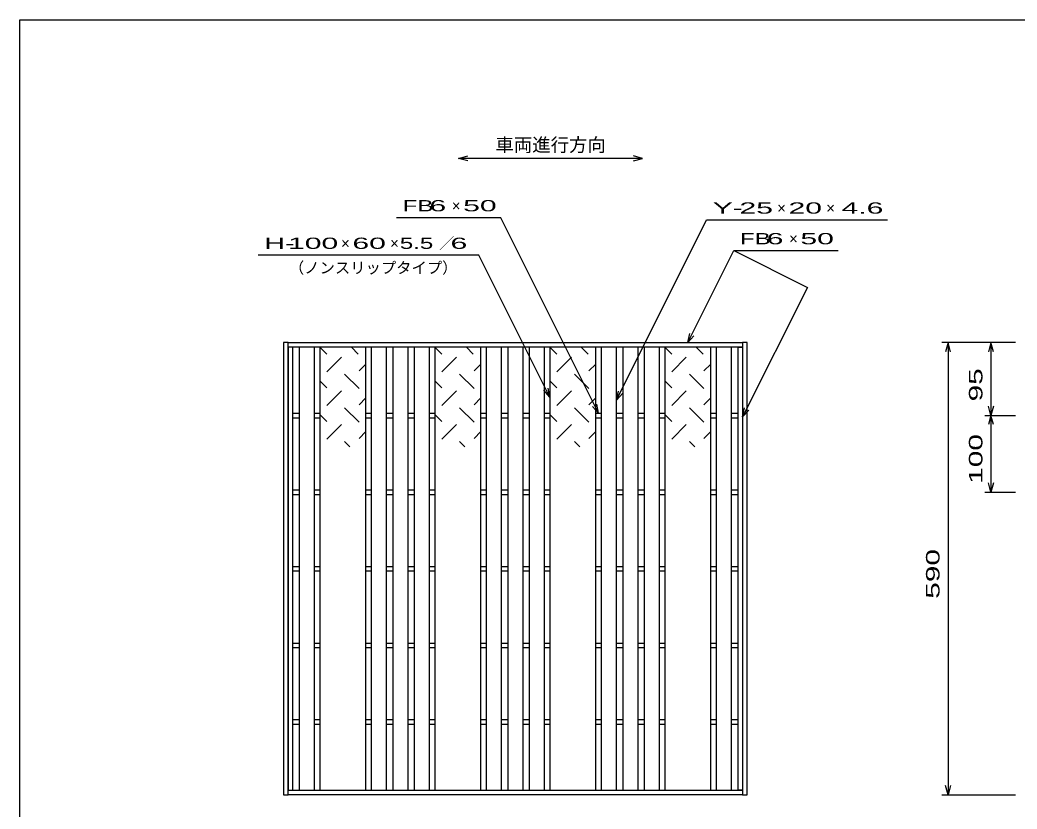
# Model space of a CAD drawing. Units: millimetres at full size, sheet at 1:8; details may follow other scales. Extents: x -1456 to 1389, y -1026 to 839.
# Drawn here: x -1379 to -78, y -191 to 839 of the extents above; entities that cross this region are included whole.
import ezdxf
from ezdxf.enums import TextEntityAlignment as Align

# ---------------------------------------------------------------- set-up
doc = ezdxf.new("R2010")
doc.units = ezdxf.units.MM
doc.header["$LTSCALE"] = 8
for name, color, linetype, lineweight in [('CADPAC_LAYER_0000', 150, 'Continuous', 25), ('CADPAC_LAYER_0016', 3, 'Continuous', 25), ('CADPAC_LAYER_0017', 3, 'Continuous', 25), ('CADPAC_LAYER_0022', 4, 'Continuous', 25)]:
    doc.layers.add(name, color=color, linetype=linetype, lineweight=lineweight)
doc.styles.add('ベクトル', font='')
doc.styles.get('ベクトル').set_extended_font_data('ベクトル')

msp = doc.modelspace()

# ---------------------------------------------------------------- linework, layer by layer
at = {"layer": 'CADPAC_LAYER_0000'}
for p, q in [((-1379.2, -921.2), (-1379.2, 838.8)), ((-1379.2, 838.8), (1388.8, 838.8))]:
    msp.add_line(p, q, dxfattribs=at)
at = {"layer": 'CADPAC_LAYER_0016'}
for p, q in [((-1029.3, 417.8), (-436.3, 417.8)), ((-1029.3, 411.8), (-1029.3, 417.8)), ((-436.3, 417.8), (-436.3, 411.8)), ((-436.3, 411.8), (-1029.3, 411.8)), ((-1029.3, 411.8), (-1029.3, -166.2)), ((-1023.3, 411.8), (-1029.3, 411.8)), ((-1023.3, -166.2), (-1023.3, 411.8)), ((-1014.8, 411.8), (-1014.8, -166.2)), ((-994.8, 411.8), (-1014.8, 411.8)), ((-994.8, -166.2), (-994.8, 411.8)), ((-987.8, 411.8), (-987.8, -166.2)), ((-927.8, 411.8), (-987.8, 411.8)), ((-978.8, 402.8), (-987.8, 411.8)), ((-937.8, 402.8), (-946.8, 411.8)), ((-927.8, -166.2), (-927.8, 411.8)), ((-920.8, 411.8), (-920.8, -166.2)), ((-900.8, 411.8), (-920.8, 411.8)), ((-900.8, -166.2), (-900.8, 411.8)), ((-892.8, 411.8), (-892.8, -166.2)), ((-872.8, 411.8), (-892.8, 411.8)), ((-872.8, -166.2), (-872.8, 411.8)), ((-864.8, 411.8), (-864.8, -166.2)), ((-844.8, 411.8), (-864.8, 411.8)), ((-844.8, -166.2), (-844.8, 411.8)), ((-837.8, 411.8), (-837.8, -166.2)), ((-777.8, 411.8), (-837.8, 411.8)), ((-828.8, 402.8), (-837.8, 411.8)), ((-787.8, 402.8), (-796.8, 411.8)), ((-777.8, -166.2), (-777.8, 411.8)), ((-770.8, 411.8), (-770.8, -166.2)), ((-750.8, 411.8), (-770.8, 411.8)), ((-750.8, -166.2), (-750.8, 411.8)), ((-742.8, 411.8), (-742.8, -166.2)), ((-722.8, 411.8), (-742.8, 411.8)), ((-722.8, -166.2), (-722.8, 411.8)), ((-714.8, 411.8), (-714.8, -166.2)), ((-694.8, 411.8), (-714.8, 411.8)), ((-694.8, -166.2), (-694.8, 411.8)), ((-687.8, 411.8), (-687.8, -166.2)), ((-627.8, 411.8), (-687.8, 411.8)), ((-678.8, 402.8), (-687.8, 411.8)), ((-637.8, 402.8), (-646.8, 411.8)), ((-627.8, -166.2), (-627.8, 411.8)), ((-620.8, 411.8), (-620.8, -166.2)), ((-600.8, 411.8), (-620.8, 411.8)), ((-600.8, -166.2), (-600.8, 411.8)), ((-592.8, 411.8), (-592.8, -166.2)), ((-572.8, 411.8), (-592.8, 411.8)), ((-572.8, -166.2), (-572.8, 411.8)), ((-564.8, 411.8), (-564.8, -166.2)), ((-544.8, 411.8), (-564.8, 411.8)), ((-544.8, -166.2), (-544.8, 411.8)), ((-537.8, 411.8), (-537.8, -166.2)), ((-477.8, 411.8), (-537.8, 411.8)), ((-528.8, 402.8), (-537.8, 411.8)), ((-487.8, 402.8), (-496.8, 411.8)), ((-477.8, -166.2), (-477.8, 411.8)), ((-470.8, 411.8), (-470.8, -166.2)), ((-450.8, 411.8), (-470.8, 411.8)), ((-450.8, -166.2), (-450.8, 411.8)), ((-442.3, -166.2), (-442.3, 411.8)), ((-442.3, 411.8), (-436.3, 411.8)), ((-436.3, 411.8), (-436.3, -166.2)), ((-978.8, 379.8), (-959.8, 398.8)), ((-828.8, 379.8), (-809.8, 398.8)), ((-678.8, 379.8), (-659.8, 398.8)), ((-528.8, 379.8), (-509.8, 398.8)), ((-936.8, 380.8), (-927.8, 389.8)), ((-786.8, 380.8), (-777.8, 389.8)), ((-636.8, 380.8), (-627.8, 389.8)), ((-486.8, 380.8), (-477.8, 389.8)), ((-978.8, 358.8), (-987.8, 367.8)), ((-936.8, 357.8), (-955.8, 376.8)), ((-828.8, 358.8), (-837.8, 367.8)), ((-786.8, 357.8), (-805.8, 376.8)), ((-678.8, 358.8), (-687.8, 367.8)), ((-636.8, 357.8), (-655.8, 376.8)), ((-528.8, 358.8), (-537.8, 367.8)), ((-486.8, 357.8), (-505.8, 376.8)), ((-978.8, 335.8), (-959.8, 354.8)), ((-828.8, 335.8), (-809.8, 354.8)), ((-678.8, 335.8), (-659.8, 354.8)), ((-528.8, 335.8), (-509.8, 354.8)), ((-936.8, 336.8), (-927.8, 345.8)), ((-786.8, 336.8), (-777.8, 345.8)), ((-636.8, 336.8), (-627.8, 345.8)), ((-486.8, 336.8), (-477.8, 345.8)), ((-1023.3, 325.8), (-1014.8, 325.8)), ((-994.8, 325.8), (-987.8, 325.8)), ((-936.8, 313.8), (-955.8, 332.8)), ((-927.8, 325.8), (-920.8, 325.8)), ((-900.8, 325.8), (-892.8, 325.8)), ((-872.8, 325.8), (-864.8, 325.8)), ((-844.8, 325.8), (-837.8, 325.8)), ((-786.8, 313.8), (-805.8, 332.8)), ((-777.8, 325.8), (-770.8, 325.8)), ((-750.8, 325.8), (-742.8, 325.8)), ((-722.8, 325.8), (-714.8, 325.8)), ((-694.8, 325.8), (-687.8, 325.8)), ((-636.8, 313.8), (-655.8, 332.8)), ((-627.8, 325.8), (-620.8, 325.8)), ((-600.8, 325.8), (-592.8, 325.8)), ((-572.8, 325.8), (-564.8, 325.8)), ((-544.8, 325.8), (-537.8, 325.8)), ((-486.8, 313.8), (-505.8, 332.8)), ((-477.8, 325.8), (-470.8, 325.8)), ((-450.8, 325.8), (-442.3, 325.8)), ((-1023.3, 319.8), (-1014.8, 319.8)), ((-994.8, 319.8), (-987.8, 319.8)), ((-978.8, 314.8), (-987.8, 323.8)), ((-927.8, 319.8), (-920.8, 319.8)), ((-900.8, 319.8), (-892.8, 319.8)), ((-872.8, 319.8), (-864.8, 319.8)), ((-844.8, 319.8), (-837.8, 319.8)), ((-828.8, 314.8), (-837.8, 323.8)), ((-777.8, 319.8), (-770.8, 319.8)), ((-750.8, 319.8), (-742.8, 319.8)), ((-722.8, 319.8), (-714.8, 319.8)), ((-694.8, 319.8), (-687.8, 319.8)), ((-678.8, 314.8), (-687.8, 323.8)), ((-627.8, 319.8), (-620.8, 319.8)), ((-600.8, 319.8), (-592.8, 319.8)), ((-572.8, 319.8), (-564.8, 319.8)), ((-544.8, 319.8), (-537.8, 319.8)), ((-528.8, 314.8), (-537.8, 323.8)), ((-477.8, 319.8), (-470.8, 319.8)), ((-450.8, 319.8), (-442.3, 319.8)), ((-978.8, 291.8), (-959.8, 310.8)), ((-936.8, 292.8), (-927.8, 301.8)), ((-828.8, 291.8), (-809.8, 310.8)), ((-786.8, 292.8), (-777.8, 301.8)), ((-678.8, 291.8), (-659.8, 310.8)), ((-636.8, 292.8), (-627.8, 301.8)), ((-528.8, 291.8), (-509.8, 310.8)), ((-486.8, 292.8), (-477.8, 301.8)), ((-948.8, 281.8), (-955.8, 288.8)), ((-798.8, 281.8), (-805.8, 288.8)), ((-648.8, 281.8), (-655.8, 288.8)), ((-498.8, 281.8), (-505.8, 288.8)), ((-1023.3, 225.8), (-1014.8, 225.8)), ((-994.8, 225.8), (-987.8, 225.8)), ((-927.8, 225.8), (-920.8, 225.8)), ((-900.8, 225.8), (-892.8, 225.8)), ((-872.8, 225.8), (-864.8, 225.8)), ((-844.8, 225.8), (-837.8, 225.8)), ((-777.8, 225.8), (-770.8, 225.8)), ((-750.8, 225.8), (-742.8, 225.8)), ((-722.8, 225.8), (-714.8, 225.8)), ((-694.8, 225.8), (-687.8, 225.8)), ((-627.8, 225.8), (-620.8, 225.8)), ((-600.8, 225.8), (-592.8, 225.8)), ((-572.8, 225.8), (-564.8, 225.8)), ((-544.8, 225.8), (-537.8, 225.8)), ((-477.8, 225.8), (-470.8, 225.8)), ((-450.8, 225.8), (-442.3, 225.8)), ((-1023.3, 219.8), (-1014.8, 219.8)), ((-994.8, 219.8), (-987.8, 219.8)), ((-927.8, 219.8), (-920.8, 219.8)), ((-900.8, 219.8), (-892.8, 219.8)), ((-872.8, 219.8), (-864.8, 219.8)), ((-844.8, 219.8), (-837.8, 219.8)), ((-777.8, 219.8), (-770.8, 219.8)), ((-750.8, 219.8), (-742.8, 219.8)), ((-722.8, 219.8), (-714.8, 219.8)), ((-694.8, 219.8), (-687.8, 219.8)), ((-627.8, 219.8), (-620.8, 219.8)), ((-600.8, 219.8), (-592.8, 219.8)), ((-572.8, 219.8), (-564.8, 219.8)), ((-544.8, 219.8), (-537.8, 219.8)), ((-477.8, 219.8), (-470.8, 219.8)), ((-450.8, 219.8), (-442.3, 219.8)), ((-1023.3, 125.8), (-1014.8, 125.8)), ((-1023.3, 119.8), (-1014.8, 119.8)), ((-994.8, 125.8), (-987.8, 125.8)), ((-994.8, 119.8), (-987.8, 119.8)), ((-927.8, 125.8), (-920.8, 125.8)), ((-927.8, 119.8), (-920.8, 119.8)), ((-900.8, 125.8), (-892.8, 125.8)), ((-900.8, 119.8), (-892.8, 119.8)), ((-872.8, 125.8), (-864.8, 125.8)), ((-872.8, 119.8), (-864.8, 119.8)), ((-844.8, 125.8), (-837.8, 125.8)), ((-844.8, 119.8), (-837.8, 119.8)), ((-777.8, 125.8), (-770.8, 125.8)), ((-777.8, 119.8), (-770.8, 119.8)), ((-750.8, 125.8), (-742.8, 125.8)), ((-750.8, 119.8), (-742.8, 119.8)), ((-722.8, 125.8), (-714.8, 125.8)), ((-722.8, 119.8), (-714.8, 119.8)), ((-694.8, 125.8), (-687.8, 125.8)), ((-694.8, 119.8), (-687.8, 119.8)), ((-627.8, 125.8), (-620.8, 125.8)), ((-627.8, 119.8), (-620.8, 119.8)), ((-600.8, 125.8), (-592.8, 125.8)), ((-600.8, 119.8), (-592.8, 119.8)), ((-572.8, 125.8), (-564.8, 125.8)), ((-572.8, 119.8), (-564.8, 119.8)), ((-544.8, 125.8), (-537.8, 125.8)), ((-544.8, 119.8), (-537.8, 119.8)), ((-477.8, 125.8), (-470.8, 125.8)), ((-477.8, 119.8), (-470.8, 119.8)), ((-450.8, 125.8), (-442.3, 125.8)), ((-450.8, 119.8), (-442.3, 119.8)), ((-1023.3, 25.8), (-1014.8, 25.8)), ((-1023.3, 19.8), (-1014.8, 19.8)), ((-994.8, 25.8), (-987.8, 25.8)), ((-994.8, 19.8), (-987.8, 19.8)), ((-927.8, 25.8), (-920.8, 25.8)), ((-927.8, 19.8), (-920.8, 19.8)), ((-900.8, 25.8), (-892.8, 25.8)), ((-900.8, 19.8), (-892.8, 19.8)), ((-872.8, 25.8), (-864.8, 25.8)), ((-872.8, 19.8), (-864.8, 19.8)), ((-844.8, 25.8), (-837.8, 25.8)), ((-844.8, 19.8), (-837.8, 19.8)), ((-777.8, 25.8), (-770.8, 25.8)), ((-777.8, 19.8), (-770.8, 19.8)), ((-750.8, 25.8), (-742.8, 25.8)), ((-750.8, 19.8), (-742.8, 19.8)), ((-722.8, 25.8), (-714.8, 25.8)), ((-722.8, 19.8), (-714.8, 19.8)), ((-694.8, 25.8), (-687.8, 25.8)), ((-694.8, 19.8), (-687.8, 19.8)), ((-627.8, 25.8), (-620.8, 25.8)), ((-627.8, 19.8), (-620.8, 19.8)), ((-600.8, 25.8), (-592.8, 25.8)), ((-600.8, 19.8), (-592.8, 19.8)), ((-572.8, 25.8), (-564.8, 25.8)), ((-572.8, 19.8), (-564.8, 19.8)), ((-544.8, 25.8), (-537.8, 25.8)), ((-544.8, 19.8), (-537.8, 19.8)), ((-477.8, 25.8), (-470.8, 25.8)), ((-477.8, 19.8), (-470.8, 19.8)), ((-450.8, 25.8), (-442.3, 25.8)), ((-450.8, 19.8), (-442.3, 19.8)), ((-1023.3, -74.2), (-1014.8, -74.2)), ((-994.8, -74.2), (-987.8, -74.2)), ((-927.8, -74.2), (-920.8, -74.2)), ((-900.8, -74.2), (-892.8, -74.2)), ((-872.8, -74.2), (-864.8, -74.2)), ((-844.8, -74.2), (-837.8, -74.2)), ((-777.8, -74.2), (-770.8, -74.2)), ((-750.8, -74.2), (-742.8, -74.2)), ((-722.8, -74.2), (-714.8, -74.2)), ((-694.8, -74.2), (-687.8, -74.2)), ((-627.8, -74.2), (-620.8, -74.2)), ((-600.8, -74.2), (-592.8, -74.2)), ((-572.8, -74.2), (-564.8, -74.2)), ((-544.8, -74.2), (-537.8, -74.2)), ((-477.8, -74.2), (-470.8, -74.2)), ((-450.8, -74.2), (-442.3, -74.2)), ((-1023.3, -80.2), (-1014.8, -80.2)), ((-994.8, -80.2), (-987.8, -80.2)), ((-927.8, -80.2), (-920.8, -80.2)), ((-900.8, -80.2), (-892.8, -80.2)), ((-872.8, -80.2), (-864.8, -80.2)), ((-844.8, -80.2), (-837.8, -80.2)), ((-777.8, -80.2), (-770.8, -80.2)), ((-750.8, -80.2), (-742.8, -80.2)), ((-722.8, -80.2), (-714.8, -80.2)), ((-694.8, -80.2), (-687.8, -80.2)), ((-627.8, -80.2), (-620.8, -80.2)), ((-600.8, -80.2), (-592.8, -80.2)), ((-572.8, -80.2), (-564.8, -80.2)), ((-544.8, -80.2), (-537.8, -80.2)), ((-477.8, -80.2), (-470.8, -80.2)), ((-450.8, -80.2), (-442.3, -80.2)), ((-1029.3, -166.2), (-436.3, -166.2)), ((-1029.3, -172.2), (-1029.3, -166.2)), ((-1029.3, -166.2), (-1023.3, -166.2)), ((-1014.8, -166.2), (-994.8, -166.2)), ((-987.8, -166.2), (-927.8, -166.2)), ((-920.8, -166.2), (-900.8, -166.2)), ((-892.8, -166.2), (-872.8, -166.2)), ((-864.8, -166.2), (-844.8, -166.2)), ((-837.8, -166.2), (-777.8, -166.2)), ((-770.8, -166.2), (-750.8, -166.2)), ((-742.8, -166.2), (-722.8, -166.2)), ((-714.8, -166.2), (-694.8, -166.2)), ((-687.8, -166.2), (-627.8, -166.2)), ((-620.8, -166.2), (-600.8, -166.2)), ((-592.8, -166.2), (-572.8, -166.2)), ((-564.8, -166.2), (-544.8, -166.2)), ((-537.8, -166.2), (-477.8, -166.2)), ((-470.8, -166.2), (-450.8, -166.2)), ((-436.3, -166.2), (-442.3, -166.2)), ((-436.3, -166.2), (-436.3, -172.2)), ((-436.3, -172.2), (-1029.3, -172.2))]:
    msp.add_line(p, q, dxfattribs=at)
at = {"layer": 'CADPAC_LAYER_0017'}
for p, q in [((-1035.3, 417.8), (-1035.3, -172.2)), ((-1029.3, 417.8), (-1035.3, 417.8)), ((-1029.3, -172.2), (-1029.3, 417.8)), ((-436.3, 417.8), (-436.3, -172.2)), ((-430.3, 417.8), (-436.3, 417.8)), ((-430.3, -172.2), (-430.3, 417.8)), ((-1035.3, -172.2), (-1029.3, -172.2)), ((-436.3, -172.2), (-430.3, -172.2))]:
    msp.add_line(p, q, dxfattribs=at)
at = {"layer": 'CADPAC_LAYER_0022'}
for p, q in [((-806.835, 658.183), (-794.835, 661.383)), ((-566.835, 658.183), (-806.835, 658.183)), ((-794.835, 654.983), (-806.835, 658.183)), ((-566.835, 658.183), (-578.835, 661.383)), ((-578.835, 654.983), (-566.835, 658.183)), ((-751.8, 580.8), (-887.8, 580.8)), ((-624.3, 325.8), (-751.8, 580.8)), ((-600.8, 342.8), (-483.3, 577.8)), ((-483.3, 577.8), (-247.546, 577.8)), ((-507.8, 417.8), (-447.8, 537.8)), ((-447.8, 537.8), (-311.8, 537.8)), ((-447.8, 537.8), (-351.8, 489.8)), ((-780.3, 531.8), (-1068.3, 531.8)), ((-687.8, 346.8), (-780.3, 531.8)), ((-351.8, 489.8), (-436.3, 320.8)), ((-507.8, 417.8), (-505.4, 429.48)), ((-507.8, 417.8), (-499.8, 426.6)), ((-80.3, 417.8), (-176.3, 417.8)), ((-168.3, 417.8), (-171.5, 405.8)), ((-165.1, 405.8), (-168.3, 417.8)), ((-168.3, 417.8), (-168.3, -172.2)), ((-80.3, 417.8), (-120.3, 417.8)), ((-112.3, 417.8), (-115.5, 405.8)), ((-109.1, 405.8), (-112.3, 417.8)), ((-112.3, 417.8), (-112.3, 322.8)), ((-687.8, 346.8), (-695.8, 355.6)), ((-687.8, 346.8), (-690.2, 358.48)), ((-600.8, 342.8), (-598.4, 354.48)), ((-600.8, 342.8), (-592.8, 351.6)), ((-624.3, 325.8), (-632.3, 334.6)), ((-624.3, 325.8), (-626.7, 337.48)), ((-436.3, 320.8), (-433.9, 332.48)), ((-436.3, 320.8), (-428.3, 329.6)), ((-112.3, 322.8), (-115.5, 334.8)), ((-109.1, 334.8), (-112.3, 322.8)), ((-120.3, 322.8), (-80.3, 322.8)), ((-112.3, 322.8), (-115.5, 310.8)), ((-109.1, 310.8), (-112.3, 322.8)), ((-112.3, 322.8), (-112.3, 222.8)), ((-112.3, 222.8), (-115.5, 234.8)), ((-109.1, 234.8), (-112.3, 222.8)), ((-120.3, 222.8), (-80.3, 222.8)), ((-168.3, -172.2), (-171.5, -160.2)), ((-165.1, -160.2), (-168.3, -172.2)), ((-176.3, -172.2), (-80.3, -172.2))]:
    msp.add_line(p, q, dxfattribs=at)

# ---------------------------------------------------------------- texts
at = {"layer": 'CADPAC_LAYER_0022', "color": 2, "style": 'ベクトル'}
for s, height, p in [('車両進行方向', 17.6, (-758.835, 675.783)), ('×', 14.66, (-815.8, 596.4)), ('×', 14.66, (-391.3, 593.4)), ('×', 14.66, (-327.3, 593.4)), ('×', 14.66, (-960.3, 547.4)), ('×', 14.66, (-896.3, 547.4)), ('／', 14.66, (-832.3, 547.4)), ('×', 14.66, (-375.8, 553.4)), ('（ノンスリップタイプ）', 14.66, (-1028.3, 515.4))]:
    msp.add_text(s, height=height, dxfattribs=at).set_placement(p, align=Align.MIDDLE_LEFT)
for s, width, p in [('FB', 1.6, (-879.8, 596.4)), (' 6 ', 2, (-855.8, 596.4)), (' 50 ', 2, (-811.8, 596.4)), ('Y-', 2, (-475.3, 593.4)), (' 25 ', 2, (-451.3, 593.4)), (' 20 ', 2, (-387.3, 593.4)), ('4.6', 2, (-307.3, 593.4)), ('FB', 1.6, (-439.8, 553.4)), (' 6 ', 2, (-415.8, 553.4)), (' 50 ', 2, (-371.8, 553.4)), ('H-', 1.9, (-1060.3, 547.4)), (' 100 ', 2, (-1040.3, 547.4)), (' 60 ', 2, (-956.3, 547.4)), (' 5.5 ', 1.6, (-892.3, 547.4)), (' 6 ', 2, (-828.3, 547.4))]:
    msp.add_text(s, height=14.66, dxfattribs=dict(at, width=width)).set_placement(p, align=Align.MIDDLE_LEFT)
at = {"layer": 'CADPAC_LAYER_0022', "color": 2, "style": 'ベクトル', "width": 1.65}
for s, p in [(' 95 ', (-132.3, 330.3)), (' 100 ', (-132.3, 222.8)), (' 590 ', (-188.3, 72.8))]:
    msp.add_text(s, height=17.6, rotation=90, dxfattribs=at).set_placement(p, align=Align.MIDDLE_LEFT)

doc.saveas('drawing.dxf')
